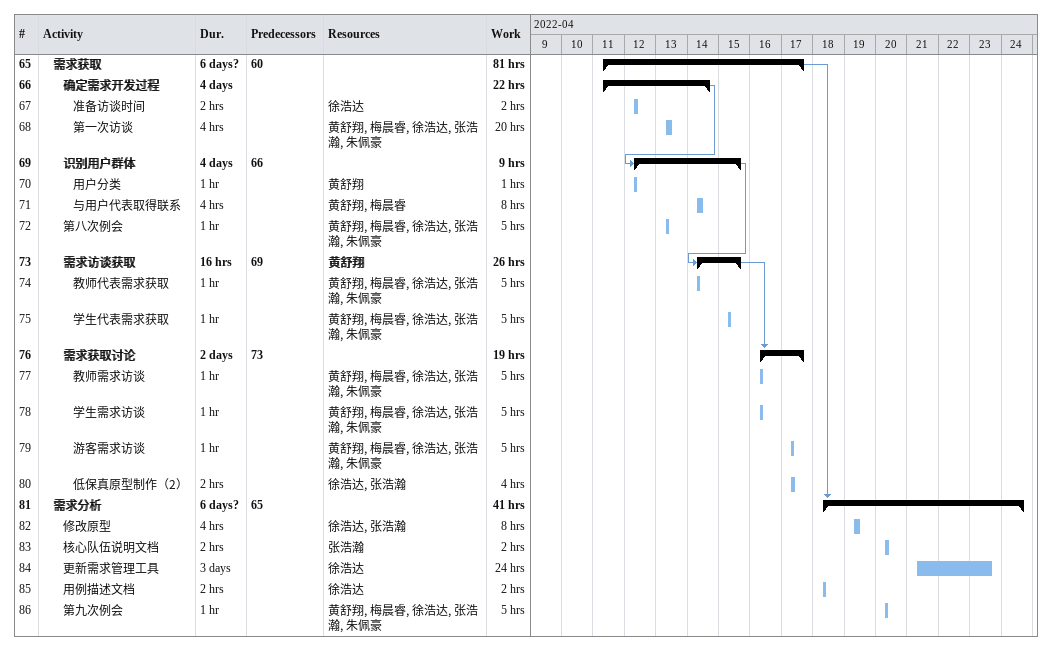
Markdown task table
| ID | Level | Task | Duration | Start | Finish | Predecessors | Resources | Work (h) |
|---|---|---|---|---|---|---|---|---|
| 65 | 2 | **需求获取** | 6d? | 2022-04-11 | 2022-04-17 | 60 |  | 81 |
| 66 | 3 | **确定需求开发过程** | 4d | 2022-04-11 | 2022-04-14 |  |  | 22 |
| 67 | 4 | 准备访谈时间 | 2h | 2022-04-12 | 2022-04-12 |  | 徐浩达 | 2 |
| 68 | 4 | 第一次访谈 | 4h | 2022-04-13 | 2022-04-13 |  | 黄舒翔, 梅晨睿, 徐浩达, 张浩瀚, 朱佩豪 | 20 |
| 69 | 3 | **识别用户群体** | 4d | 2022-04-12 | 2022-04-15 | 66 |  | 9 |
| 70 | 4 | 用户分类 | 1h | 2022-04-12 | 2022-04-12 |  | 黄舒翔 | 1 |
| 71 | 4 | 与用户代表取得联系 | 4h | 2022-04-14 | 2022-04-14 |  | 黄舒翔, 梅晨睿 | 8 |
| 72 | 3 | 第八次例会 | 1h | 2022-04-13 | 2022-04-13 |  | 黄舒翔, 梅晨睿, 徐浩达, 张浩瀚, 朱佩豪 | 5 |
| 73 | 3 | **需求访谈获取** | 16h | 2022-04-14 | 2022-04-15 | 69 | 黄舒翔 | 26 |
| 74 | 4 | 教师代表需求获取 | 1h | 2022-04-14 | 2022-04-14 |  | 黄舒翔, 梅晨睿, 徐浩达, 张浩瀚, 朱佩豪 | 5 |
| 75 | 4 | 学生代表需求获取 | 1h | 2022-04-15 | 2022-04-15 |  | 黄舒翔, 梅晨睿, 徐浩达, 张浩瀚, 朱佩豪 | 5 |
| 76 | 3 | **需求获取讨论** | 2d | 2022-04-16 | 2022-04-17 | 73 |  | 19 |
| 77 | 4 | 教师需求访谈 | 1h | 2022-04-16 | 2022-04-16 |  | 黄舒翔, 梅晨睿, 徐浩达, 张浩瀚, 朱佩豪 | 5 |
| 78 | 4 | 学生需求访谈 | 1h | 2022-04-16 | 2022-04-16 |  | 黄舒翔, 梅晨睿, 徐浩达, 张浩瀚, 朱佩豪 | 5 |
| 79 | 4 | 游客需求访谈 | 1h | 2022-04-17 | 2022-04-17 |  | 黄舒翔, 梅晨睿, 徐浩达, 张浩瀚, 朱佩豪 | 5 |
| 80 | 4 | 低保真原型制作（2） | 2h | 2022-04-17 | 2022-04-17 |  | 徐浩达, 张浩瀚 | 4 |
| 81 | 2 | **需求分析** | 6d? | 2022-04-18 | 2022-04-24 | 65 |  | 41 |
| 82 | 3 | 修改原型 | 4h | 2022-04-19 | 2022-04-19 |  | 徐浩达, 张浩瀚 | 8 |
| 83 | 3 | 核心队伍说明文档 | 2h | 2022-04-20 | 2022-04-20 |  | 张浩瀚 | 2 |
| 84 | 3 | 更新需求管理工具 | 3d | 2022-04-21 | 2022-04-23 |  | 徐浩达 | 24 |
| 85 | 3 | 用例描述文档 | 2h | 2022-04-18 | 2022-04-18 |  | 徐浩达 | 2 |
| 86 | 3 | 第九次例会 | 1h | 2022-04-20 | 2022-04-20 |  | 黄舒翔, 梅晨睿, 徐浩达, 张浩瀚, 朱佩豪 | 5 |
